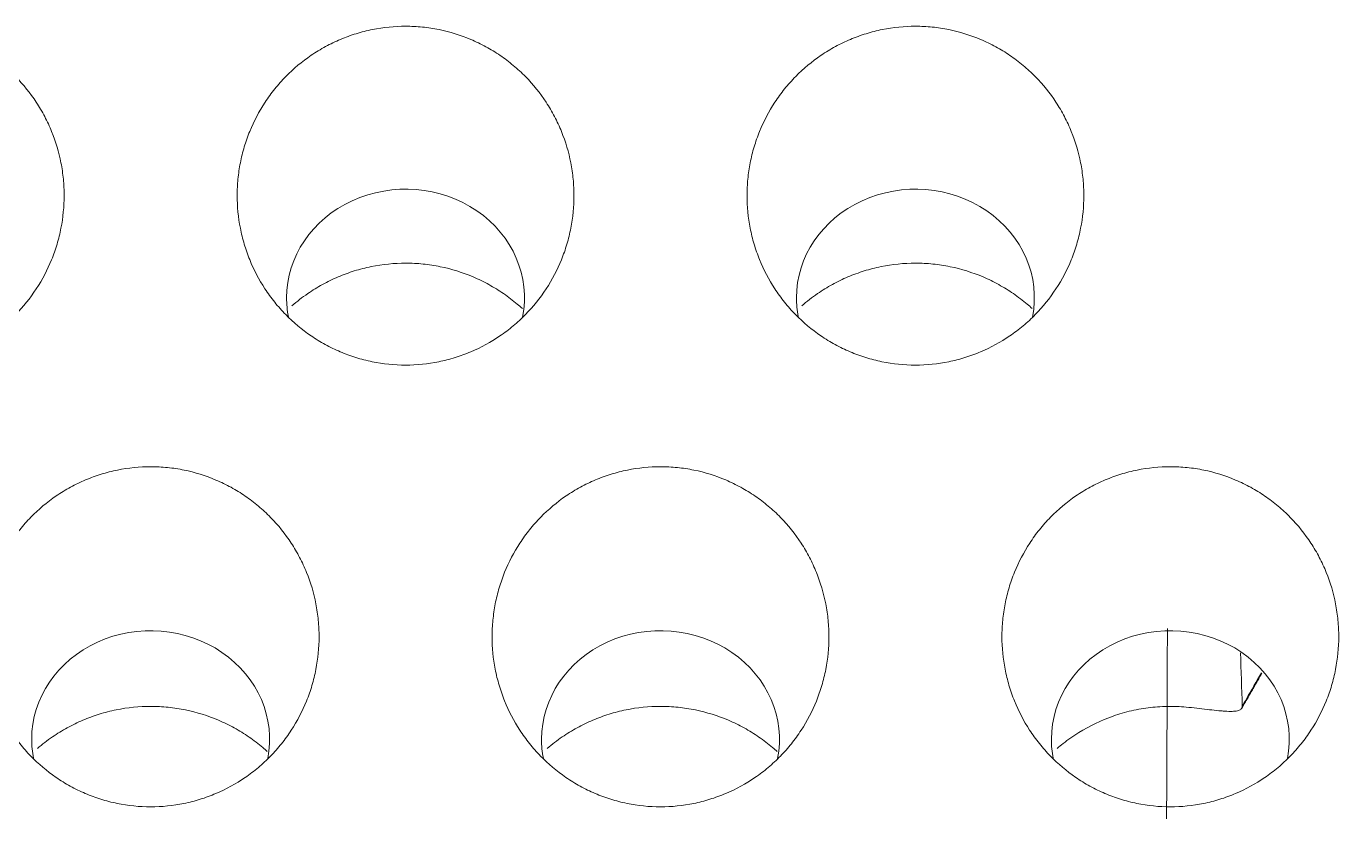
# Model space of a CAD drawing. Header units: millimetres. Extents: x 70151 to 230897, y 35202 to 113211.
# Drawn here: x 179196.41 to 179204.1, y 69218.47 to 69223.11 of the extents above; entities that cross this region are included whole.
import ezdxf

# ---------------------------------------------------------------- set-up
doc = ezdxf.new("R2010")
doc.units = ezdxf.units.MM
doc.header["$LTSCALE"] = 50
doc.layers.add('2-con', color=2, linetype='Continuous')
doc.layers.add('mark-B', color=2, linetype='Continuous', lineweight=20)

# ---------------------------------------------------------------- blocks, each defined once
blk = doc.blocks.new('무풍1WAY 대형')
at = {"layer": 'mark-B'}
for centre, major_axis, ratio, start_param, end_param in [((-547.4355, -471.1049), (0, -44.8132), 0.017261, 4.439276, 4.465042), ((-548.2026, -459.483), (0.6971, 0), 0.913545, 2.962623, 6.283185), ((-548.2026, -459.483), (0.6971, 0), 0.913545, 0, 0.17495), ((-545.215, -459.483), (0.6971, 0), 0.913545, 2.962623, 6.283185), ((-545.215, -459.483), (0.6971, 0), 0.913545, 0, 0.17495), ((-542.2275, -459.483), (0.6971, 0), 0.913545, 2.962623, 6.283185), ((-542.2275, -459.483), (0.6971, 0), 0.913545, 0, 0.17495), ((-546.7088, -462.0703), (0.6971, 0), 0.913545, 2.9638, 6.283185), ((-546.7088, -462.0703), (0.6971, 0), 0.913545, 0, 0.173766), ((-543.7212, -462.0703), (0.6971, 0), 0.913545, 2.9638, 6.283185), ((-543.7212, -462.0703), (0.6971, 0), 0.913545, 0, 0.173766)]:
    blk.add_ellipse(centre, major_axis=major_axis, ratio=ratio, start_param=start_param, end_param=end_param, dxfattribs=at)
for points, knots in [([(-548.2026, -459.0874), (-548.1364, -459.0874), (-548.071, -459.0941), (-547.9739, -459.114), (-547.9421, -459.1222), (-547.8799, -459.1417), (-547.8189, -459.1642), (-547.7603, -459.1926), (-547.703, -459.2241), (-547.6748, -459.2414), (-547.5942, -459.2969), (-547.5448, -459.3386), (-547.477, -459.4081), (-547.4555, -459.4325), (-547.4147, -459.4835), (-547.3957, -459.5099), (-547.3429, -459.591), (-547.3132, -459.6479), (-547.283, -459.7228), (-547.2773, -459.7379), (-547.2666, -459.7686), (-547.2616, -459.7841), (-547.2479, -459.8306), (-547.2403, -459.8618), (-547.222, -459.9562), (-547.2158, -460.02), (-547.2158, -460.101), (-547.2162, -460.1172), (-547.2177, -460.1495), (-547.2189, -460.1656), (-547.2235, -460.2135), (-547.2328, -460.277), (-547.2518, -460.3549), (-547.2667, -460.4011), (-547.2774, -460.4317), (-547.2832, -460.4469), (-547.3136, -460.5219), (-547.3434, -460.5789), (-547.3963, -460.6599), (-547.4153, -460.6862), (-547.446, -460.7244), (-547.4565, -460.7369), (-547.4781, -460.7612), (-547.4891, -460.7731), (-547.5458, -460.8309), (-547.5953, -460.8726), (-547.6628, -460.9187), (-547.6766, -460.9276), (-547.7046, -460.9447), (-547.7188, -460.9529), (-547.7618, -460.9764), (-547.8204, -461.0047), (-547.8968, -461.0326), (-547.9442, -461.046), (-547.9761, -461.0542), (-547.9922, -461.0579), (-548.0728, -461.0742), (-548.1377, -461.0806), (-548.2357, -461.0806), (-548.2684, -461.0789), (-548.3342, -461.0723), (-548.3667, -461.0673), (-548.4626, -461.0477), (-548.5247, -461.0284), (-548.6001, -460.9964), (-548.6151, -460.9896), (-548.6447, -460.9752), (-548.6593, -460.9677), (-548.7022, -460.9442), (-548.7575, -460.9102), (-548.822, -460.8613), (-548.8585, -460.829), (-548.8824, -460.8069), (-548.8941, -460.7954), (-548.9512, -460.737), (-548.9915, -460.6865), (-549.0442, -460.6057), (-549.0605, -460.5779), (-549.0905, -460.5206), (-549.1042, -460.4909), (-549.1405, -460.4011), (-549.1586, -460.3396), (-549.177, -460.2451), (-549.1816, -460.2132), (-549.1878, -460.1486), (-549.1894, -460.1164), (-549.1893, -460.0201), (-549.1832, -459.9563), (-549.1678, -459.8772), (-549.1644, -459.8614), (-549.1567, -459.8299), (-549.1524, -459.8142), (-549.1387, -459.7677), (-549.128, -459.7373), (-549.0919, -459.648), (-549.0622, -459.5908), (-549.0087, -459.5088), (-548.9897, -459.4825), (-548.9492, -459.432), (-548.9064, -459.3836), (-548.8589, -459.3394), (-548.8215, -459.3079), (-548.8087, -459.2977), (-548.7826, -459.2778), (-548.7693, -459.2682), (-548.7021, -459.2222), (-548.6451, -459.191), (-548.57, -459.159), (-548.5547, -459.153), (-548.5239, -459.1416), (-548.5082, -459.1363), (-548.4611, -459.1217), (-548.4295, -459.1136), (-548.3337, -459.0941), (-548.2687, -459.0874), (-548.2026, -459.0874)], [0, 0, 0, 0, 0.03125, 0.03125, 0.046875, 0.046875, 0.0625, 0.078125, 0.078125, 0.09375, 0.09375, 0.125, 0.125, 0.140625, 0.140625, 0.15625, 0.15625, 0.1875, 0.1875, 0.195312, 0.195312, 0.203125, 0.203125, 0.21875, 0.21875, 0.25, 0.25, 0.257812, 0.257812, 0.265625, 0.265625, 0.28125, 0.296875, 0.304687, 0.304687, 0.3125, 0.3125, 0.34375, 0.34375, 0.359375, 0.359375, 0.367187, 0.367187, 0.375, 0.375, 0.40625, 0.40625, 0.414062, 0.414062, 0.421875, 0.421875, 0.4375, 0.453125, 0.460937, 0.460937, 0.46875, 0.46875, 0.5, 0.5, 0.515625, 0.515625, 0.53125, 0.53125, 0.5625, 0.5625, 0.570312, 0.570312, 0.578125, 0.578125, 0.59375, 0.609375, 0.617187, 0.617187, 0.625, 0.625, 0.65625, 0.65625, 0.671875, 0.671875, 0.6875, 0.6875, 0.71875, 0.71875, 0.734375, 0.734375, 0.75, 0.75, 0.78125, 0.78125, 0.789062, 0.789062, 0.796875, 0.796875, 0.8125, 0.8125, 0.84375, 0.84375, 0.859375, 0.859375, 0.875, 0.890625, 0.890625, 0.898437, 0.898437, 0.90625, 0.90625, 0.9375, 0.9375, 0.945312, 0.945312, 0.953125, 0.953125, 0.96875, 0.96875, 1, 1, 1, 1]), ([(-545.215, -459.0874), (-545.1489, -459.0874), (-545.0834, -459.0941), (-544.9864, -459.114), (-544.9546, -459.1222), (-544.8923, -459.1417), (-544.8313, -459.1642), (-544.7727, -459.1926), (-544.7154, -459.2241), (-544.6873, -459.2414), (-544.6066, -459.2969), (-544.5572, -459.3386), (-544.4895, -459.4081), (-544.468, -459.4325), (-544.4271, -459.4835), (-544.4081, -459.5099), (-544.3554, -459.591), (-544.3257, -459.6479), (-544.2954, -459.7228), (-544.2897, -459.7379), (-544.279, -459.7686), (-544.274, -459.7841), (-544.2603, -459.8306), (-544.2527, -459.8618), (-544.2344, -459.9562), (-544.2282, -460.02), (-544.2282, -460.101), (-544.2286, -460.1172), (-544.2302, -460.1495), (-544.2314, -460.1656), (-544.236, -460.2135), (-544.2452, -460.277), (-544.2643, -460.3549), (-544.2792, -460.4011), (-544.2899, -460.4317), (-544.2956, -460.4469), (-544.326, -460.5219), (-544.3558, -460.5789), (-544.4087, -460.6599), (-544.4277, -460.6862), (-544.4584, -460.7244), (-544.4689, -460.7369), (-544.4905, -460.7612), (-544.5016, -460.7731), (-544.5582, -460.8309), (-544.6078, -460.8726), (-544.6752, -460.9187), (-544.689, -460.9276), (-544.717, -460.9447), (-544.7312, -460.9529), (-544.7742, -460.9764), (-544.8328, -461.0047), (-544.9093, -461.0326), (-544.9566, -461.046), (-544.9885, -461.0542), (-545.0047, -461.0579), (-545.0852, -461.0742), (-545.1501, -461.0806), (-545.2481, -461.0806), (-545.2809, -461.0789), (-545.3467, -461.0723), (-545.3791, -461.0673), (-545.475, -461.0477), (-545.5372, -461.0284), (-545.6126, -460.9964), (-545.6276, -460.9896), (-545.6572, -460.9752), (-545.6717, -460.9677), (-545.7147, -460.9442), (-545.77, -460.9102), (-545.8344, -460.8613), (-545.871, -460.829), (-545.8949, -460.8069), (-545.9066, -460.7954), (-545.9637, -460.737), (-546.0039, -460.6865), (-546.0567, -460.6057), (-546.073, -460.5779), (-546.1029, -460.5206), (-546.1166, -460.4909), (-546.1529, -460.4011), (-546.1711, -460.3396), (-546.1894, -460.2451), (-546.1941, -460.2132), (-546.2003, -460.1486), (-546.2018, -460.1164), (-546.2018, -460.0201), (-546.1956, -459.9563), (-546.1803, -459.8772), (-546.1768, -459.8614), (-546.1691, -459.8299), (-546.1649, -459.8142), (-546.1511, -459.7677), (-546.1405, -459.7373), (-546.1043, -459.648), (-546.0746, -459.5908), (-546.0212, -459.5088), (-546.0021, -459.4825), (-545.9617, -459.432), (-545.9189, -459.3836), (-545.8714, -459.3394), (-545.8339, -459.3079), (-545.8211, -459.2977), (-545.795, -459.2778), (-545.7818, -459.2682), (-545.7145, -459.2222), (-545.6576, -459.191), (-545.5824, -459.159), (-545.5672, -459.153), (-545.5363, -459.1416), (-545.5207, -459.1363), (-545.4736, -459.1217), (-545.4419, -459.1136), (-545.3461, -459.0941), (-545.2811, -459.0874), (-545.215, -459.0874)], [0, 0, 0, 0, 0.03125, 0.03125, 0.046875, 0.046875, 0.0625, 0.078125, 0.078125, 0.09375, 0.09375, 0.125, 0.125, 0.140625, 0.140625, 0.15625, 0.15625, 0.1875, 0.1875, 0.195313, 0.195313, 0.203125, 0.203125, 0.21875, 0.21875, 0.25, 0.25, 0.257813, 0.257813, 0.265625, 0.265625, 0.28125, 0.296875, 0.304688, 0.304688, 0.3125, 0.3125, 0.34375, 0.34375, 0.359375, 0.359375, 0.367188, 0.367188, 0.375, 0.375, 0.40625, 0.40625, 0.414063, 0.414063, 0.421875, 0.421875, 0.4375, 0.453125, 0.460938, 0.460938, 0.46875, 0.46875, 0.5, 0.5, 0.515625, 0.515625, 0.53125, 0.53125, 0.5625, 0.5625, 0.570313, 0.570313, 0.578125, 0.578125, 0.59375, 0.609375, 0.617188, 0.617188, 0.625, 0.625, 0.65625, 0.65625, 0.671875, 0.671875, 0.6875, 0.6875, 0.71875, 0.71875, 0.734375, 0.734375, 0.75, 0.75, 0.78125, 0.78125, 0.789063, 0.789063, 0.796875, 0.796875, 0.8125, 0.8125, 0.84375, 0.84375, 0.859375, 0.859375, 0.875, 0.890625, 0.890625, 0.898438, 0.898438, 0.90625, 0.90625, 0.9375, 0.9375, 0.945313, 0.945313, 0.953125, 0.953125, 0.96875, 0.96875, 1, 1, 1, 1]), ([(-542.2275, -459.0874), (-542.1613, -459.0874), (-542.0959, -459.0941), (-541.9988, -459.114), (-541.967, -459.1222), (-541.9048, -459.1417), (-541.8438, -459.1642), (-541.7852, -459.1926), (-541.7279, -459.2241), (-541.6998, -459.2414), (-541.6191, -459.2969), (-541.5697, -459.3386), (-541.5019, -459.4081), (-541.4804, -459.4325), (-541.4396, -459.4835), (-541.4206, -459.5099), (-541.3678, -459.591), (-541.3381, -459.6479), (-541.3079, -459.7228), (-541.3022, -459.7379), (-541.2915, -459.7686), (-541.2865, -459.7841), (-541.2728, -459.8306), (-541.2652, -459.8618), (-541.2469, -459.9562), (-541.2407, -460.02), (-541.2407, -460.101), (-541.2411, -460.1172), (-541.2426, -460.1495), (-541.2438, -460.1656), (-541.2485, -460.2135), (-541.2577, -460.277), (-541.2767, -460.3549), (-541.2916, -460.4011), (-541.3023, -460.4317), (-541.3081, -460.4469), (-541.3385, -460.5219), (-541.3683, -460.5789), (-541.4212, -460.6599), (-541.4402, -460.6862), (-541.4709, -460.7244), (-541.4814, -460.7369), (-541.503, -460.7612), (-541.514, -460.7731), (-541.5707, -460.8309), (-541.6202, -460.8726), (-541.6877, -460.9187), (-541.7015, -460.9276), (-541.7295, -460.9447), (-541.7437, -460.9529), (-541.7867, -460.9764), (-541.8453, -461.0047), (-541.9217, -461.0326), (-541.9691, -461.046), (-542.001, -461.0542), (-542.0171, -461.0579), (-542.0977, -461.0742), (-542.1626, -461.0806), (-542.2606, -461.0806), (-542.2934, -461.0789), (-542.3591, -461.0723), (-542.3916, -461.0673), (-542.4875, -461.0477), (-542.5496, -461.0284), (-542.625, -460.9964), (-542.64, -460.9896), (-542.6696, -460.9752), (-542.6842, -460.9677), (-542.7271, -460.9442), (-542.7824, -460.9102), (-542.8469, -460.8613), (-542.8834, -460.829), (-542.9073, -460.8069), (-542.919, -460.7954), (-542.9761, -460.737), (-543.0164, -460.6865), (-543.0691, -460.6057), (-543.0854, -460.5779), (-543.1154, -460.5206), (-543.1291, -460.4909), (-543.1654, -460.4011), (-543.1835, -460.3396), (-543.2019, -460.2451), (-543.2065, -460.2132), (-543.2127, -460.1486), (-543.2143, -460.1164), (-543.2142, -460.0201), (-543.2081, -459.9563), (-543.1928, -459.8772), (-543.1893, -459.8614), (-543.1816, -459.8299), (-543.1773, -459.8142), (-543.1636, -459.7677), (-543.1529, -459.7373), (-543.1168, -459.648), (-543.0871, -459.5908), (-543.0336, -459.5088), (-543.0146, -459.4825), (-542.9741, -459.432), (-542.9313, -459.3836), (-542.8838, -459.3394), (-542.8464, -459.3079), (-542.8336, -459.2977), (-542.8075, -459.2778), (-542.7942, -459.2682), (-542.727, -459.2222), (-542.67, -459.191), (-542.5949, -459.159), (-542.5796, -459.153), (-542.5488, -459.1416), (-542.5331, -459.1363), (-542.486, -459.1217), (-542.4544, -459.1136), (-542.3586, -459.0941), (-542.2936, -459.0874), (-542.2275, -459.0874)], [0, 0, 0, 0, 0.03125, 0.03125, 0.046875, 0.046875, 0.0625, 0.078125, 0.078125, 0.09375, 0.09375, 0.125, 0.125, 0.140625, 0.140625, 0.15625, 0.15625, 0.1875, 0.1875, 0.195312, 0.195312, 0.203125, 0.203125, 0.21875, 0.21875, 0.25, 0.25, 0.257812, 0.257812, 0.265625, 0.265625, 0.28125, 0.296875, 0.304687, 0.304687, 0.3125, 0.3125, 0.34375, 0.34375, 0.359375, 0.359375, 0.367187, 0.367187, 0.375, 0.375, 0.40625, 0.40625, 0.414062, 0.414062, 0.421875, 0.421875, 0.4375, 0.453125, 0.460937, 0.460937, 0.46875, 0.46875, 0.5, 0.5, 0.515625, 0.515625, 0.53125, 0.53125, 0.5625, 0.5625, 0.570312, 0.570312, 0.578125, 0.578125, 0.59375, 0.609375, 0.617187, 0.617187, 0.625, 0.625, 0.65625, 0.65625, 0.671875, 0.671875, 0.6875, 0.6875, 0.71875, 0.71875, 0.734375, 0.734375, 0.75, 0.75, 0.78125, 0.78125, 0.789062, 0.789062, 0.796875, 0.796875, 0.8125, 0.8125, 0.84375, 0.84375, 0.859375, 0.859375, 0.875, 0.890625, 0.890625, 0.898437, 0.898437, 0.90625, 0.90625, 0.9375, 0.9375, 0.945312, 0.945312, 0.953125, 0.953125, 0.96875, 0.96875, 1, 1, 1, 1]), ([(-548.3101, -459.6703), (-548.2725, -459.6743), (-548.235, -459.6762), (-548.1604, -459.6759), (-548.0861, -459.6714), (-548.0124, -459.6587), (-547.9572, -459.6461), (-547.939, -459.6413), (-547.903, -459.6309), (-547.8852, -459.6253), (-547.7973, -459.5945), (-547.7303, -459.5624), (-547.6505, -459.5129), (-547.6348, -459.5026), (-547.6043, -459.4812), (-547.577, -459.461), (-547.5508, -459.4395), (-547.5392, -459.4295)], [0, 0, 0, 0, 0.13488, 0.13488, 0.269761, 0.404641, 0.404641, 0.472081, 0.472081, 0.539521, 0.539521, 0.809282, 0.809282, 0.876722, 0.876722, 0.944162, 1, 1, 1, 1]), ([(-544.5516, -459.4295), (-544.5795, -459.4535), (-544.6087, -459.476), (-544.6533, -459.5066), (-544.6677, -459.5159), (-544.6968, -459.5339), (-544.7116, -459.5424), (-544.7563, -459.567), (-544.8173, -459.5966), (-544.8968, -459.6258), (-544.9461, -459.6398), (-544.9793, -459.6484), (-544.9961, -459.6522), (-545.08, -459.6693), (-545.1475, -459.6761), (-545.2495, -459.676), (-545.2836, -459.6743), (-545.3521, -459.6673), (-545.3859, -459.6621), (-545.4857, -459.6416), (-545.5504, -459.6214), (-545.6288, -459.5879), (-545.6444, -459.5808), (-545.6752, -459.5658), (-545.6904, -459.5579), (-545.735, -459.5333), (-545.7925, -459.4977), (-545.8554, -459.4497), (-545.8897, -459.4197), (-545.8985, -459.4118)], [0, 0, 0, 0, 0.075499, 0.075499, 0.110132, 0.110132, 0.144765, 0.144765, 0.214031, 0.283298, 0.317931, 0.317931, 0.352564, 0.352564, 0.491097, 0.491097, 0.560363, 0.560363, 0.62963, 0.62963, 0.768163, 0.768163, 0.802796, 0.802796, 0.837429, 0.837429, 0.906695, 0.975962, 1, 1, 1, 1]), ([(-541.5641, -459.4295), (-541.592, -459.4535), (-541.6212, -459.476), (-541.6658, -459.5066), (-541.6801, -459.5159), (-541.7093, -459.5339), (-541.724, -459.5424), (-541.7687, -459.567), (-541.8297, -459.5966), (-541.9093, -459.6258), (-541.9586, -459.6398), (-541.9918, -459.6484), (-542.0086, -459.6522), (-542.0924, -459.6693), (-542.16, -459.6761), (-542.262, -459.676), (-542.2961, -459.6743), (-542.3646, -459.6673), (-542.3983, -459.6621), (-542.4982, -459.6416), (-542.5628, -459.6214), (-542.6413, -459.5879), (-542.6569, -459.5808), (-542.6877, -459.5658), (-542.7028, -459.5579), (-542.7475, -459.5333), (-542.805, -459.4977), (-542.8679, -459.4497), (-542.9022, -459.4197), (-542.9109, -459.4118)], [0, 0, 0, 0, 0.075499, 0.075499, 0.110132, 0.110132, 0.144765, 0.144765, 0.214031, 0.283298, 0.317931, 0.317931, 0.352564, 0.352564, 0.491097, 0.491097, 0.560363, 0.560363, 0.62963, 0.62963, 0.768163, 0.768163, 0.802796, 0.802796, 0.837429, 0.837429, 0.906695, 0.975962, 1, 1, 1, 1]), ([(-548.6238, -459.6771), (-548.632, -459.6913), (-548.6402, -459.7055), (-548.6776, -459.7707), (-548.7069, -459.8217), (-548.7362, -459.8726)], [0, 0, 0, 0, 0.217788, 0.217788, 1, 1, 1, 1]), ([(-548.3101, -459.6703), (-548.3311, -459.6681), (-548.3518, -459.6658), (-548.3926, -459.6611), (-548.4128, -459.6588), (-548.4511, -459.6545), (-548.4693, -459.6525), (-548.4952, -459.65), (-548.5036, -459.6493), (-548.5195, -459.6481), (-548.5347, -459.6471), (-548.5484, -459.6467), (-548.5613, -459.6466), (-548.5675, -459.6467), (-548.5844, -459.6477), (-548.5938, -459.6492), (-548.6052, -459.6527), (-548.6085, -459.6541), (-548.6143, -459.6575), (-548.6166, -459.6594), (-548.6222, -459.6657), (-548.624, -459.6709), (-548.6238, -459.6771)], [0, 0, 0, 0, 0.125, 0.125, 0.25, 0.25, 0.375, 0.375, 0.4375, 0.4375, 0.5, 0.5625, 0.5625, 0.625, 0.625, 0.75, 0.75, 0.8125, 0.8125, 0.875, 0.875, 1, 1, 1, 1]), ([(-546.7088, -461.6764), (-546.6427, -461.6764), (-546.5774, -461.683), (-546.4804, -461.7028), (-546.4486, -461.711), (-546.3864, -461.7304), (-546.3255, -461.7528), (-546.2669, -461.7811), (-546.2096, -461.8124), (-546.1815, -461.8296), (-546.1009, -461.8848), (-546.0514, -461.9263), (-545.9836, -461.9956), (-545.9621, -462.0198), (-545.9212, -462.0707), (-545.9022, -462.0969), (-545.8494, -462.1777), (-545.8197, -462.2345), (-545.7894, -462.3091), (-545.7837, -462.3242), (-545.773, -462.3548), (-545.768, -462.3702), (-545.7542, -462.4166), (-545.7466, -462.4477), (-545.7283, -462.5418), (-545.7221, -462.6055), (-545.7221, -462.6863), (-545.7225, -462.7024), (-545.7241, -462.7346), (-545.7252, -462.7506), (-545.7299, -462.7985), (-545.7391, -462.8617), (-545.7582, -462.9394), (-545.7731, -462.9854), (-545.7839, -463.016), (-545.7896, -463.0312), (-545.8201, -463.1059), (-545.8499, -463.1627), (-545.9029, -463.2434), (-545.9219, -463.2696), (-545.9628, -463.3203), (-545.9844, -463.3446), (-546.0524, -463.4137), (-546.102, -463.4552), (-546.1695, -463.501), (-546.1833, -463.5099), (-546.2113, -463.527), (-546.2254, -463.5351), (-546.2684, -463.5585), (-546.327, -463.5866), (-546.4034, -463.6144), (-546.4507, -463.6277), (-546.4825, -463.6358), (-546.4987, -463.6395), (-546.5792, -463.6557), (-546.644, -463.6621), (-546.7419, -463.6621), (-546.7746, -463.6605), (-546.8403, -463.6538), (-546.8727, -463.6489), (-546.9685, -463.6294), (-547.0306, -463.6102), (-547.106, -463.5784), (-547.1209, -463.5716), (-547.1505, -463.5573), (-547.1651, -463.5499), (-547.208, -463.5265), (-547.2633, -463.4926), (-547.3278, -463.4439), (-547.3643, -463.4118), (-547.3882, -463.3898), (-547.3999, -463.3784), (-547.4571, -463.3201), (-547.4974, -463.2699), (-547.5501, -463.1894), (-547.5665, -463.1617), (-547.5965, -463.1045), (-547.6102, -463.0749), (-547.6465, -462.9854), (-547.6647, -462.9241), (-547.6831, -462.8299), (-547.6877, -462.7981), (-547.694, -462.7337), (-547.6955, -462.7015), (-547.6954, -462.6055), (-547.6893, -462.5419), (-547.6709, -462.4472), (-547.6631, -462.4156), (-547.6447, -462.3539), (-547.6341, -462.3236), (-547.5979, -462.2345), (-547.5681, -462.1775), (-547.4967, -462.0686), (-547.4562, -462.0183), (-547.3885, -461.9492), (-547.3647, -461.9272), (-547.3273, -461.8958), (-547.3144, -461.8855), (-547.2883, -461.8658), (-547.2751, -461.8563), (-547.2079, -461.8105), (-547.1509, -461.7794), (-547.0758, -461.7476), (-547.0606, -461.7416), (-547.0297, -461.7303), (-547.0141, -461.7251), (-546.9671, -461.7105), (-546.9355, -461.7024), (-546.8398, -461.683), (-546.7748, -461.6764), (-546.7088, -461.6764)], [0, 0, 0, 0, 0.03125, 0.03125, 0.046875, 0.046875, 0.0625, 0.078125, 0.078125, 0.09375, 0.09375, 0.125, 0.125, 0.140625, 0.140625, 0.15625, 0.15625, 0.1875, 0.1875, 0.195313, 0.195313, 0.203125, 0.203125, 0.21875, 0.21875, 0.25, 0.25, 0.257813, 0.257813, 0.265625, 0.265625, 0.28125, 0.296875, 0.304688, 0.304688, 0.3125, 0.3125, 0.34375, 0.34375, 0.359375, 0.359375, 0.375, 0.375, 0.40625, 0.40625, 0.414063, 0.414063, 0.421875, 0.421875, 0.4375, 0.453125, 0.460938, 0.460938, 0.46875, 0.46875, 0.5, 0.5, 0.515625, 0.515625, 0.53125, 0.53125, 0.5625, 0.5625, 0.570313, 0.570313, 0.578125, 0.578125, 0.59375, 0.609375, 0.617188, 0.617188, 0.625, 0.625, 0.65625, 0.65625, 0.671875, 0.671875, 0.6875, 0.6875, 0.71875, 0.71875, 0.734375, 0.734375, 0.75, 0.75, 0.78125, 0.78125, 0.796875, 0.796875, 0.8125, 0.8125, 0.84375, 0.84375, 0.875, 0.875, 0.890625, 0.890625, 0.898438, 0.898438, 0.90625, 0.90625, 0.9375, 0.9375, 0.945313, 0.945313, 0.953125, 0.953125, 0.96875, 0.96875, 1, 1, 1, 1]), ([(-543.7212, -461.6764), (-543.6552, -461.6764), (-543.5898, -461.683), (-543.4929, -461.7028), (-543.4611, -461.711), (-543.3989, -461.7304), (-543.3379, -461.7528), (-543.2794, -461.7811), (-543.2221, -461.8124), (-543.194, -461.8296), (-543.1133, -461.8848), (-543.0639, -461.9263), (-542.9961, -461.9956), (-542.9746, -462.0198), (-542.9337, -462.0707), (-542.9147, -462.0969), (-542.8619, -462.1777), (-542.8321, -462.2345), (-542.8018, -462.3091), (-542.7961, -462.3242), (-542.7854, -462.3548), (-542.7804, -462.3702), (-542.7667, -462.4166), (-542.7591, -462.4477), (-542.7407, -462.5418), (-542.7345, -462.6055), (-542.7346, -462.6863), (-542.735, -462.7024), (-542.7365, -462.7346), (-542.7377, -462.7506), (-542.7423, -462.7985), (-542.7516, -462.8617), (-542.7707, -462.9394), (-542.7856, -462.9854), (-542.7963, -463.016), (-542.8021, -463.0312), (-542.8325, -463.1059), (-542.8624, -463.1627), (-542.9153, -463.2434), (-542.9344, -463.2696), (-542.9753, -463.3203), (-542.9969, -463.3446), (-543.0649, -463.4137), (-543.1145, -463.4552), (-543.1819, -463.501), (-543.1957, -463.5099), (-543.2237, -463.527), (-543.2379, -463.5351), (-543.2808, -463.5585), (-543.3394, -463.5866), (-543.4158, -463.6144), (-543.4631, -463.6277), (-543.495, -463.6358), (-543.5111, -463.6395), (-543.5916, -463.6557), (-543.6564, -463.6621), (-543.7543, -463.6621), (-543.787, -463.6605), (-543.8527, -463.6538), (-543.8851, -463.6489), (-543.981, -463.6294), (-544.0431, -463.6102), (-544.1184, -463.5784), (-544.1334, -463.5716), (-544.163, -463.5573), (-544.1775, -463.5499), (-544.2205, -463.5265), (-544.2758, -463.4926), (-544.3402, -463.4439), (-544.3768, -463.4118), (-544.4006, -463.3898), (-544.4124, -463.3784), (-544.4695, -463.3201), (-544.5098, -463.2699), (-544.5626, -463.1894), (-544.5789, -463.1617), (-544.6089, -463.1045), (-544.6226, -463.0749), (-544.659, -462.9854), (-544.6772, -462.9241), (-544.6956, -462.8299), (-544.7002, -462.7981), (-544.7064, -462.7337), (-544.7079, -462.7015), (-544.7079, -462.6055), (-544.7018, -462.5419), (-544.6833, -462.4472), (-544.6756, -462.4156), (-544.6572, -462.3539), (-544.6465, -462.3236), (-544.6103, -462.2345), (-544.5806, -462.1775), (-544.5092, -462.0686), (-544.4687, -462.0183), (-544.4009, -461.9492), (-544.3772, -461.9272), (-544.3397, -461.8958), (-544.3269, -461.8855), (-544.3008, -461.8658), (-544.2875, -461.8563), (-544.2203, -461.8105), (-544.1634, -461.7794), (-544.0883, -461.7476), (-544.0731, -461.7416), (-544.0422, -461.7303), (-544.0266, -461.7251), (-543.9795, -461.7105), (-543.9479, -461.7024), (-543.8522, -461.683), (-543.7873, -461.6764), (-543.7212, -461.6764)], [0, 0, 0, 0, 0.03125, 0.03125, 0.046875, 0.046875, 0.0625, 0.078125, 0.078125, 0.09375, 0.09375, 0.125, 0.125, 0.140625, 0.140625, 0.15625, 0.15625, 0.1875, 0.1875, 0.195313, 0.195313, 0.203125, 0.203125, 0.21875, 0.21875, 0.25, 0.25, 0.257813, 0.257813, 0.265625, 0.265625, 0.28125, 0.296875, 0.304688, 0.304688, 0.3125, 0.3125, 0.34375, 0.34375, 0.359375, 0.359375, 0.375, 0.375, 0.40625, 0.40625, 0.414063, 0.414063, 0.421875, 0.421875, 0.4375, 0.453125, 0.460938, 0.460938, 0.46875, 0.46875, 0.5, 0.5, 0.515625, 0.515625, 0.53125, 0.53125, 0.5625, 0.5625, 0.570313, 0.570313, 0.578125, 0.578125, 0.59375, 0.609375, 0.617188, 0.617188, 0.625, 0.625, 0.65625, 0.65625, 0.671875, 0.671875, 0.6875, 0.6875, 0.71875, 0.71875, 0.734375, 0.734375, 0.75, 0.75, 0.78125, 0.78125, 0.796875, 0.796875, 0.8125, 0.8125, 0.84375, 0.84375, 0.875, 0.875, 0.890625, 0.890625, 0.898437, 0.898437, 0.90625, 0.90625, 0.9375, 0.9375, 0.945312, 0.945312, 0.953125, 0.953125, 0.96875, 0.96875, 1, 1, 1, 1]), ([(-540.7337, -461.6764), (-540.6676, -461.6764), (-540.6023, -461.683), (-540.5053, -461.7028), (-540.4735, -461.711), (-540.4113, -461.7304), (-540.3504, -461.7528), (-540.2918, -461.7811), (-540.2345, -461.8124), (-540.2064, -461.8296), (-540.1258, -461.8848), (-540.0763, -461.9263), (-540.0085, -461.9956), (-539.987, -462.0198), (-539.9461, -462.0707), (-539.9272, -462.0969), (-539.8743, -462.1777), (-539.8446, -462.2345), (-539.8143, -462.3091), (-539.8086, -462.3242), (-539.7979, -462.3548), (-539.7929, -462.3702), (-539.7791, -462.4166), (-539.7715, -462.4477), (-539.7532, -462.5418), (-539.747, -462.6055), (-539.747, -462.6863), (-539.7474, -462.7024), (-539.749, -462.7346), (-539.7501, -462.7506), (-539.7548, -462.7985), (-539.764, -462.8617), (-539.7831, -462.9394), (-539.798, -462.9854), (-539.8088, -463.016), (-539.8145, -463.0312), (-539.845, -463.1059), (-539.8748, -463.1627), (-539.9278, -463.2434), (-539.9468, -463.2696), (-539.9877, -463.3203), (-540.0093, -463.3446), (-540.0773, -463.4137), (-540.1269, -463.4552), (-540.1944, -463.501), (-540.2082, -463.5099), (-540.2362, -463.527), (-540.2503, -463.5351), (-540.2933, -463.5585), (-540.3519, -463.5866), (-540.4283, -463.6144), (-540.4756, -463.6277), (-540.5074, -463.6358), (-540.5236, -463.6395), (-540.6041, -463.6557), (-540.6689, -463.6621), (-540.7668, -463.6621), (-540.7995, -463.6605), (-540.8652, -463.6538), (-540.8976, -463.6489), (-540.9934, -463.6294), (-541.0555, -463.6102), (-541.1309, -463.5784), (-541.1459, -463.5716), (-541.1754, -463.5573), (-541.19, -463.5499), (-541.2329, -463.5265), (-541.2882, -463.4926), (-541.3527, -463.4439), (-541.3892, -463.4118), (-541.4131, -463.3898), (-541.4248, -463.3784), (-541.482, -463.3201), (-541.5223, -463.2699), (-541.5751, -463.1894), (-541.5914, -463.1617), (-541.6214, -463.1045), (-541.6351, -463.0749), (-541.6714, -462.9854), (-541.6896, -462.9241), (-541.708, -462.8299), (-541.7127, -462.7981), (-541.7189, -462.7337), (-541.7204, -462.7015), (-541.7203, -462.6055), (-541.7142, -462.5419), (-541.6958, -462.4472), (-541.688, -462.4156), (-541.6696, -462.3539), (-541.659, -462.3236), (-541.6228, -462.2345), (-541.593, -462.1775), (-541.5216, -462.0686), (-541.4811, -462.0183), (-541.4134, -461.9492), (-541.3896, -461.9272), (-541.3522, -461.8958), (-541.3393, -461.8855), (-541.3132, -461.8658), (-541.3, -461.8563), (-541.2328, -461.8105), (-541.1759, -461.7794), (-541.1007, -461.7476), (-541.0855, -461.7416), (-541.0546, -461.7303), (-541.039, -461.7251), (-540.992, -461.7105), (-540.9604, -461.7024), (-540.8647, -461.683), (-540.7998, -461.6764), (-540.7337, -461.6764)], [0, 0, 0, 0, 0.03125, 0.03125, 0.046875, 0.046875, 0.0625, 0.078125, 0.078125, 0.09375, 0.09375, 0.125, 0.125, 0.140625, 0.140625, 0.15625, 0.15625, 0.1875, 0.1875, 0.195313, 0.195313, 0.203125, 0.203125, 0.21875, 0.21875, 0.25, 0.25, 0.257813, 0.257813, 0.265625, 0.265625, 0.28125, 0.296875, 0.304688, 0.304688, 0.3125, 0.3125, 0.34375, 0.34375, 0.359375, 0.359375, 0.375, 0.375, 0.40625, 0.40625, 0.414063, 0.414063, 0.421875, 0.421875, 0.4375, 0.453125, 0.460938, 0.460938, 0.46875, 0.46875, 0.5, 0.5, 0.515625, 0.515625, 0.53125, 0.53125, 0.5625, 0.5625, 0.570313, 0.570313, 0.578125, 0.578125, 0.59375, 0.609375, 0.617188, 0.617188, 0.625, 0.625, 0.65625, 0.65625, 0.671875, 0.671875, 0.6875, 0.6875, 0.71875, 0.71875, 0.734375, 0.734375, 0.75, 0.75, 0.78125, 0.78125, 0.796875, 0.796875, 0.8125, 0.8125, 0.84375, 0.84375, 0.875, 0.875, 0.890625, 0.890625, 0.898438, 0.898438, 0.90625, 0.90625, 0.9375, 0.9375, 0.945313, 0.945313, 0.953125, 0.953125, 0.96875, 0.96875, 1, 1, 1, 1]), ([(-546.0429, -462.0238), (-546.0722, -462.0493), (-546.1031, -462.0732), (-546.1494, -462.105), (-546.1637, -462.1143), (-546.1927, -462.1322), (-546.2074, -462.1407), (-546.2519, -462.1651), (-546.3127, -462.1946), (-546.3919, -462.2237), (-546.441, -462.2377), (-546.474, -462.2462), (-546.4908, -462.25), (-546.5743, -462.267), (-546.6416, -462.2737), (-546.7432, -462.2737), (-546.7771, -462.272), (-546.8453, -462.265), (-546.8789, -462.2598), (-546.9784, -462.2394), (-547.0428, -462.2193), (-547.1209, -462.186), (-547.1365, -462.1789), (-547.1671, -462.1639), (-547.1822, -462.1561), (-547.2267, -462.1316), (-547.284, -462.0962), (-547.3479, -462.0474), (-547.3833, -462.0164), (-547.3931, -462.0073)], [0, 0, 0, 0, 0.079565, 0.079565, 0.11392, 0.11392, 0.148275, 0.148275, 0.216985, 0.285694, 0.320049, 0.320049, 0.354404, 0.354404, 0.491823, 0.491823, 0.560533, 0.560533, 0.629242, 0.629242, 0.766661, 0.766661, 0.801016, 0.801016, 0.835371, 0.835371, 0.904081, 0.97279, 1, 1, 1, 1]), ([(-543.0554, -462.0238), (-543.0847, -462.0493), (-543.1155, -462.0732), (-543.1619, -462.105), (-543.1761, -462.1143), (-543.2052, -462.1322), (-543.2198, -462.1407), (-543.2644, -462.1651), (-543.3251, -462.1946), (-543.4044, -462.2237), (-543.4534, -462.2377), (-543.4865, -462.2462), (-543.5032, -462.25), (-543.5867, -462.267), (-543.654, -462.2737), (-543.7556, -462.2737), (-543.7896, -462.272), (-543.8578, -462.265), (-543.8914, -462.2598), (-543.9908, -462.2394), (-544.0552, -462.2193), (-544.1334, -462.186), (-544.1489, -462.1789), (-544.1796, -462.1639), (-544.1947, -462.1561), (-544.2391, -462.1316), (-544.2964, -462.0962), (-544.3604, -462.0474), (-544.3957, -462.0164), (-544.4056, -462.0073)], [0, 0, 0, 0, 0.079565, 0.079565, 0.11392, 0.11392, 0.148275, 0.148275, 0.216985, 0.285694, 0.320049, 0.320049, 0.354404, 0.354404, 0.491823, 0.491823, 0.560533, 0.560533, 0.629242, 0.629242, 0.766661, 0.766661, 0.801016, 0.801016, 0.835371, 0.835371, 0.904081, 0.97279, 1, 1, 1, 1])]:
    blk.add_open_spline(points, degree=3, knots=knots, dxfattribs=at)
for points, degree in [([(-548.6209, -459.6647), (-548.6798, -459.7672), (-548.7387, -459.8698)], 2), ([(-548.6135, -459.989), (-548.6172, -459.8854), (-548.6206, -459.7814), (-548.6238, -459.6771)], 3)]:
    blk.add_open_spline(points, degree=degree, dxfattribs=at)
blk = doc.blocks.new('dpdjzjs')
at = {"layer": 'mark-B', "rotation": 180}
blk.add_blockref('무풍1WAY 대형', (178654.9147, 88751.491), dxfattribs=at)

msp = doc.modelspace()

# ---------------------------------------------------------------- block references
at = {"layer": '2-con'}
msp.add_blockref('dpdjzjs', (0, -19992.0434), dxfattribs=at)

doc.saveas('drawing.dxf')
